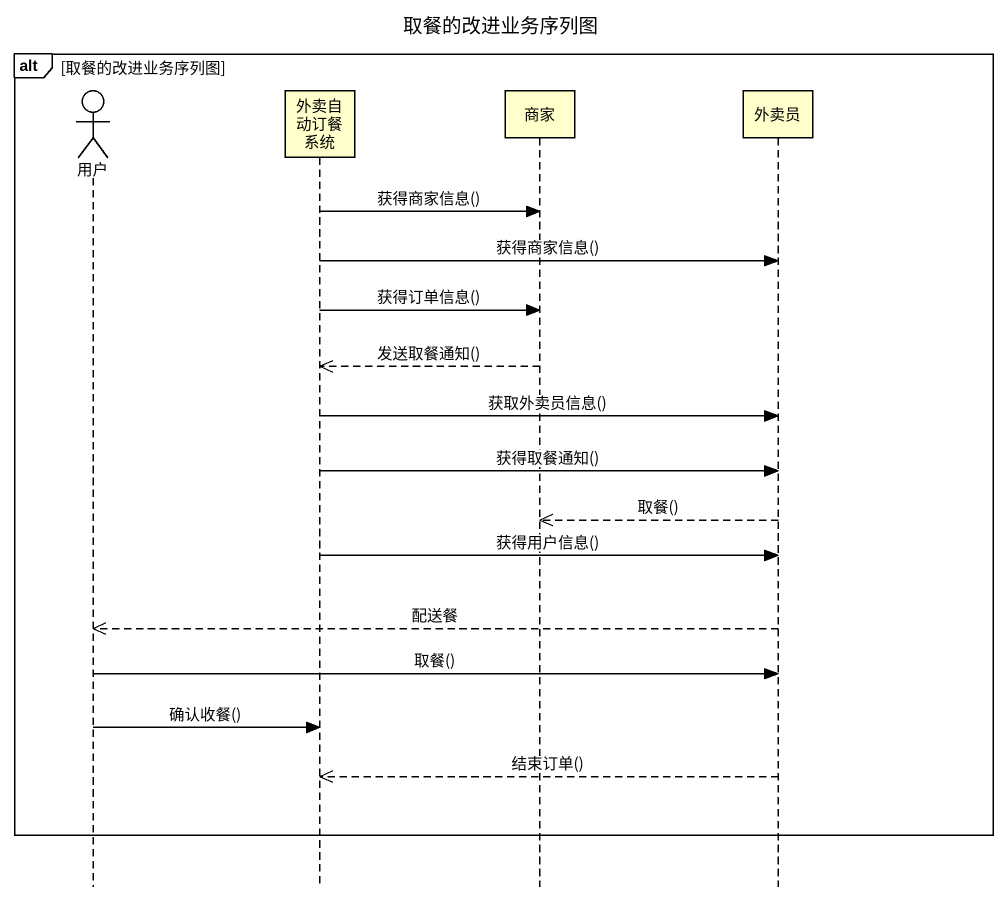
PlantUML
@startuml
title 取餐的改进业务序列图
hide footbox
actor 用户
participant 外卖自动订餐系统
participant 商家
participant 外卖员

alt 取餐的改进业务序列图
  外卖自动订餐系统 -> 商家 : 获得商家信息()
  外卖自动订餐系统 -> 外卖员 : 获得商家信息()
  外卖自动订餐系统 -> 商家 : 获得订单信息()
  商家 -->> 外卖自动订餐系统 : 发送取餐通知()
  外卖自动订餐系统 -> 外卖员 : 获取外卖员信息()
  外卖自动订餐系统 -> 外卖员 : 获得取餐通知()
  外卖员 -->> 商家 : 取餐()
  外卖自动订餐系统 -> 外卖员 : 获得用户信息()
  外卖员 -->> 用户 : 配送餐
  用户 -> 外卖员 : 取餐()
  用户 -> 外卖自动订餐系统 : 确认收餐()
  外卖员 -->> 外卖自动订餐系统 : 结束订单()
end
@enduml
